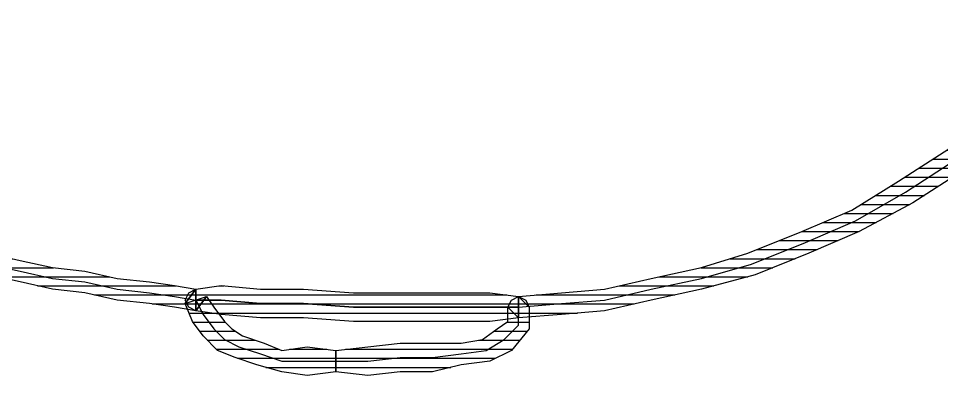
# Model space of a CAD drawing. Extents: x -29316 to 80307, y 54266 to 73016.
# Drawn here: x 21668.34 to 21681.08, y 55433.23 to 55438.16 of the extents above; entities that cross this region are included whole.
import ezdxf

# ---------------------------------------------------------------- set-up
doc = ezdxf.new("R2010")
doc.units = 0
doc.layers.add('İnsan', color=50, linetype='Continuous')
doc.layers.add('Tezgah', color=7, linetype='Continuous', lineweight=9)
pattern_1 = [(360, (-5108.51305, -673.59423), (1e-16, 0.125), [25])]

# ---------------------------------------------------------------- blocks, each defined once
blk = doc.blocks.new('InsanKadın')
at = {"layer": 'İnsan'}
h = blk.add_hatch(dxfattribs=at)
h.set_pattern_fill('DC_LINES', scale=0.1, style=0)
h.set_pattern_definition(pattern_1)
edge = h.paths.add_edge_path(flags=0)
edge.add_line((53.563, 36.971), (53.168, 37.021))
edge.add_line((53.168, 37.021), (52.821, 36.971))
edge.add_line((52.821, 36.971), (52.475, 36.872))
edge.add_line((52.475, 36.872), (52.177, 36.773))
edge.add_line((52.177, 36.773), (51.93, 36.673))
edge.add_line((51.93, 36.673), (51.733, 36.474))
edge.add_line((51.733, 36.474), (51.585, 36.276))
edge.add_line((51.585, 36.276), (51.485, 36.027))
edge.add_line((51.485, 36.027), (51.782, 35.928))
edge.add_line((51.782, 35.928), (51.881, 36.077))
edge.add_line((51.881, 36.077), (52.03, 36.276))
edge.add_line((52.03, 36.276), (52.129, 36.375))
edge.add_line((52.129, 36.375), (52.277, 36.474))
edge.add_line((52.277, 36.474), (52.574, 36.574))
edge.add_line((52.574, 36.574), (52.821, 36.673))
edge.add_line((52.821, 36.673), (53.168, 36.623))
edge.add_line((53.168, 36.623), (53.563, 36.673))
h = blk.add_hatch(dxfattribs=at)
h.set_pattern_fill('DC_LINES', scale=0.1, style=0)
h.set_pattern_definition(pattern_1)
edge = h.paths.add_edge_path(flags=0)
edge.add_line((56.087, 35.928), (56.235, 36.077))
edge.add_line((56.235, 36.077), (56.235, 36.375))
edge.add_line((56.235, 36.375), (55.988, 36.673))
edge.add_line((55.988, 36.673), (55.691, 36.822))
edge.add_line((55.691, 36.822), (55.295, 36.872))
edge.add_line((55.295, 36.872), (54.899, 36.971))
edge.add_line((54.899, 36.971), (54.454, 36.971))
edge.add_line((54.454, 36.971), (54.008, 37.021))
edge.add_line((54.008, 37.021), (53.563, 36.971))
edge.add_line((53.563, 36.971), (53.563, 36.673))
edge.add_line((53.563, 36.673), (54.008, 36.623))
edge.add_line((54.008, 36.623), (54.454, 36.574))
edge.add_line((54.454, 36.574), (54.899, 36.574))
edge.add_line((54.899, 36.574), (55.295, 36.574))
edge.add_line((55.295, 36.574), (55.591, 36.524))
edge.add_line((55.591, 36.524), (55.79, 36.375))
edge.add_line((55.79, 36.375), (55.938, 36.276))
edge.add_line((55.938, 36.276), (55.938, 36.077))
edge.add_line((55.938, 36.077), (56.087, 36.226))
edge.add_line((56.087, 36.226), (55.938, 36.077))
edge.add_line((55.938, 36.077), (55.988, 35.978))
edge.add_line((55.988, 35.978), (56.087, 35.928))
edge.add_line((56.087, 35.928), (56.185, 35.978))
edge.add_line((56.185, 35.978), (56.235, 36.077))
h = blk.add_hatch(dxfattribs=at)
h.set_pattern_fill('DC_LINES', scale=0.1, style=0)
h.set_pattern_definition(pattern_1)
edge = h.paths.add_edge_path(flags=0)
edge.add_line((51.485, 36.027), (51.633, 35.829))
edge.add_line((51.633, 35.829), (51.98, 35.779))
edge.add_line((51.98, 35.779), (52.524, 35.829))
edge.add_line((52.524, 35.829), (53.118, 35.829))
edge.add_line((53.118, 35.829), (53.81, 35.878))
edge.add_line((53.81, 35.878), (54.504, 35.878))
edge.add_line((54.504, 35.878), (55.097, 35.878))
edge.add_line((55.097, 35.878), (55.691, 35.878))
edge.add_line((55.691, 35.878), (56.087, 35.928))
edge.add_line((56.087, 35.928), (56.087, 36.226))
edge.add_line((56.087, 36.226), (55.691, 36.276))
edge.add_line((55.691, 36.276), (55.097, 36.276))
edge.add_line((55.097, 36.276), (54.504, 36.276))
edge.add_line((54.504, 36.276), (53.81, 36.276))
edge.add_line((53.81, 36.276), (53.118, 36.226))
edge.add_line((53.118, 36.226), (52.524, 36.226))
edge.add_line((52.524, 36.226), (51.98, 36.176))
edge.add_line((51.98, 36.176), (51.633, 36.127))
edge.add_line((51.633, 36.127), (51.782, 35.928))
edge.add_line((51.782, 35.928), (51.633, 36.127))
edge.add_line((51.633, 36.127), (51.535, 36.077))
edge.add_line((51.535, 36.077), (51.485, 35.978))
edge.add_line((51.485, 35.978), (51.535, 35.878))
edge.add_line((51.535, 35.878), (51.633, 35.829))
h = blk.add_hatch(dxfattribs=at)
h.set_pattern_fill('DC_LINES', scale=0.1, style=0)
h.set_pattern_definition(pattern_1)
edge = h.paths.add_edge_path(flags=0)
edge.add_line((56.087, 36.226), (55.691, 36.276))
edge.add_line((55.691, 36.276), (55.097, 36.276))
edge.add_line((55.097, 36.276), (54.504, 36.276))
edge.add_line((54.504, 36.276), (53.81, 36.276))
edge.add_line((53.81, 36.276), (53.118, 36.226))
edge.add_line((53.118, 36.226), (52.524, 36.226))
edge.add_line((52.524, 36.226), (51.98, 36.176))
edge.add_line((51.98, 36.176), (51.633, 36.127))
edge.add_line((51.633, 36.127), (51.633, 35.829))
edge.add_line((51.633, 35.829), (51.98, 35.779))
edge.add_line((51.98, 35.779), (52.524, 35.829))
edge.add_line((52.524, 35.829), (53.118, 35.829))
edge.add_line((53.118, 35.829), (53.81, 35.878))
edge.add_line((53.81, 35.878), (54.504, 35.878))
edge.add_line((54.504, 35.878), (55.097, 35.878))
edge.add_line((55.097, 35.878), (55.691, 35.878))
edge.add_line((55.691, 35.878), (56.087, 35.928))
h = blk.add_hatch(dxfattribs=at)
h.set_pattern_fill('DC_LINES', scale=0.1, style=0)
h.set_pattern_definition(pattern_1)
h.paths.add_polyline_path([(65.981, 28.427), (65.635, 29.52), (65.19, 30.514), (64.745, 31.457), (64.201, 32.252), (63.557, 32.948), (62.914, 33.593), (62.221, 34.189), (61.529, 34.636), (60.787, 35.034), (60.094, 35.332), (59.352, 35.63), (58.61, 35.829), (57.917, 35.978), (57.274, 36.127), (56.68, 36.176), (56.087, 36.226), (56.087, 35.928), (56.68, 35.878), (57.274, 35.829), (57.917, 35.68), (58.61, 35.531), (59.253, 35.332), (59.995, 35.034), (60.687, 34.736), (61.331, 34.339), (62.023, 33.891), (62.716, 33.395), (63.359, 32.749), (63.904, 32.053), (64.448, 31.259), (64.893, 30.414), (65.339, 29.421), (65.684, 28.328), (65.784, 28.229), (65.882, 28.229), (65.981, 28.278)], flags=0)
h = blk.add_hatch(dxfattribs=at)
h.set_pattern_fill('DC_LINES', scale=0.1, style=0)
h.set_pattern_definition(pattern_1)
edge = h.paths.add_edge_path(flags=0)
edge.add_line((51.633, 36.127), (51.337, 36.077))
edge.add_line((51.337, 36.077), (50.991, 36.027))
edge.add_line((50.991, 36.027), (50.546, 35.978))
edge.add_line((50.546, 35.978), (50.1, 35.878))
edge.add_line((50.1, 35.878), (49.655, 35.829))
edge.add_line((49.655, 35.829), (49.21, 35.729))
edge.add_line((49.21, 35.729), (48.764, 35.63))
edge.add_line((48.764, 35.63), (48.369, 35.58))
edge.add_line((48.369, 35.58), (48.369, 35.282))
edge.add_line((48.369, 35.282), (48.764, 35.332))
edge.add_line((48.764, 35.332), (49.21, 35.431))
edge.add_line((49.21, 35.431), (49.655, 35.531))
edge.add_line((49.655, 35.531), (50.1, 35.58))
edge.add_line((50.1, 35.58), (50.546, 35.68))
edge.add_line((50.546, 35.68), (50.991, 35.729))
edge.add_line((50.991, 35.729), (51.337, 35.779))
edge.add_line((51.337, 35.779), (51.633, 35.829))
at = {"layer": 'İnsan', "color": 7, "flags": 128}
for points in [[(53.563, 36.971), (53.563, 36.971), (53.168, 37.021), (52.821, 36.971), (52.475, 36.872), (52.177, 36.773), (51.93, 36.673), (51.733, 36.474), (51.585, 36.276), (51.485, 36.027), (51.782, 35.928), (51.881, 36.077), (52.03, 36.276), (52.129, 36.375), (52.277, 36.474), (52.574, 36.574), (52.821, 36.673), (53.168, 36.623), (53.563, 36.673), (53.563, 36.673), (53.563, 36.971)], [(56.087, 35.928), (56.235, 36.077), (56.235, 36.375), (55.988, 36.673), (55.691, 36.822), (55.295, 36.872), (54.899, 36.971), (54.454, 36.971), (54.008, 37.021), (53.563, 36.971), (53.563, 36.673), (54.008, 36.623), (54.454, 36.574), (54.899, 36.574), (55.295, 36.574), (55.591, 36.524), (55.79, 36.375), (55.938, 36.276), (55.938, 36.077), (56.087, 36.226), (55.938, 36.077), (55.988, 35.978), (56.087, 35.928), (56.185, 35.978), (56.235, 36.077), (56.087, 35.928)], [(56.087, 36.077), (55.691, 36.077), (55.097, 36.077), (54.504, 36.077), (53.81, 36.077), (53.118, 36.027), (52.524, 36.027), (51.98, 35.978), (51.633, 35.978), (51.733, 36.176), (51.881, 36.375), (52.03, 36.524), (52.227, 36.623), (52.524, 36.723), (52.821, 36.822), (53.168, 36.822), (53.563, 36.822), (54.008, 36.822), (54.454, 36.773), (54.899, 36.773), (55.295, 36.723), (55.641, 36.673), (55.888, 36.524), (56.087, 36.325), (56.087, 36.077), (56.087, 36.077)], [(51.485, 36.027), (51.633, 35.829), (51.98, 35.779), (52.524, 35.829), (53.118, 35.829), (53.81, 35.878), (54.504, 35.878), (55.097, 35.878), (55.691, 35.878), (56.087, 35.928), (56.087, 36.226), (55.691, 36.276), (55.097, 36.276), (54.504, 36.276), (53.81, 36.276), (53.118, 36.226), (52.524, 36.226), (51.98, 36.176), (51.633, 36.127), (51.782, 35.928), (51.633, 36.127), (51.535, 36.077), (51.485, 35.978), (51.535, 35.878), (51.633, 35.829), (51.485, 36.027)], [(56.087, 36.226), (56.087, 36.226), (55.691, 36.276), (55.097, 36.276), (54.504, 36.276), (53.81, 36.276), (53.118, 36.226), (52.524, 36.226), (51.98, 36.176), (51.633, 36.127), (51.633, 35.829), (51.98, 35.779), (52.524, 35.829), (53.118, 35.829), (53.81, 35.878), (54.504, 35.878), (55.097, 35.878), (55.691, 35.878), (56.087, 35.928), (56.087, 35.928), (56.087, 36.226)], [(51.633, 36.127), (51.633, 36.127), (51.337, 36.077), (50.991, 36.027), (50.546, 35.978), (50.1, 35.878), (49.655, 35.829), (49.21, 35.729), (48.764, 35.63), (48.369, 35.58), (48.369, 35.282), (48.764, 35.332), (49.21, 35.431), (49.655, 35.531), (50.1, 35.58), (50.546, 35.68), (50.991, 35.729), (51.337, 35.779), (51.633, 35.829), (51.633, 35.829), (51.633, 36.127)]]:
    blk.add_lwpolyline(points, close=True, dxfattribs=at)
for points in [[(62.221, 34.189), (61.529, 34.636), (60.787, 35.034), (60.094, 35.332), (59.352, 35.63), (58.61, 35.829), (57.917, 35.978), (57.274, 36.127), (56.68, 36.176), (56.087, 36.226), (56.087, 35.928), (56.68, 35.878), (57.274, 35.829), (57.917, 35.68), (58.61, 35.531), (59.253, 35.332), (59.995, 35.034), (60.687, 34.736), (61.331, 34.339), (62.023, 33.891)], [(48.764, 35.481), (49.21, 35.58), (49.655, 35.68), (50.1, 35.729), (50.546, 35.829), (50.991, 35.878), (51.337, 35.928), (51.633, 35.978), (51.98, 35.978), (52.524, 36.027), (53.118, 36.027), (53.81, 36.077), (54.504, 36.077), (55.097, 36.077), (55.691, 36.077), (56.087, 36.077), (56.68, 36.027), (57.274, 35.978), (57.917, 35.829), (58.61, 35.68), (59.302, 35.481), (60.045, 35.183), (60.737, 34.885), (61.429, 34.487), (62.123, 34.04)]]:
    blk.add_lwpolyline(points, dxfattribs=at)

msp = doc.modelspace()

# ---------------------------------------------------------------- block references
at = {"layer": 'Tezgah', "xscale": -1, "rotation": 180}
msp.add_blockref('InsanKadın', (21619.151, 55470.252), dxfattribs=at)

doc.saveas('drawing.dxf')
